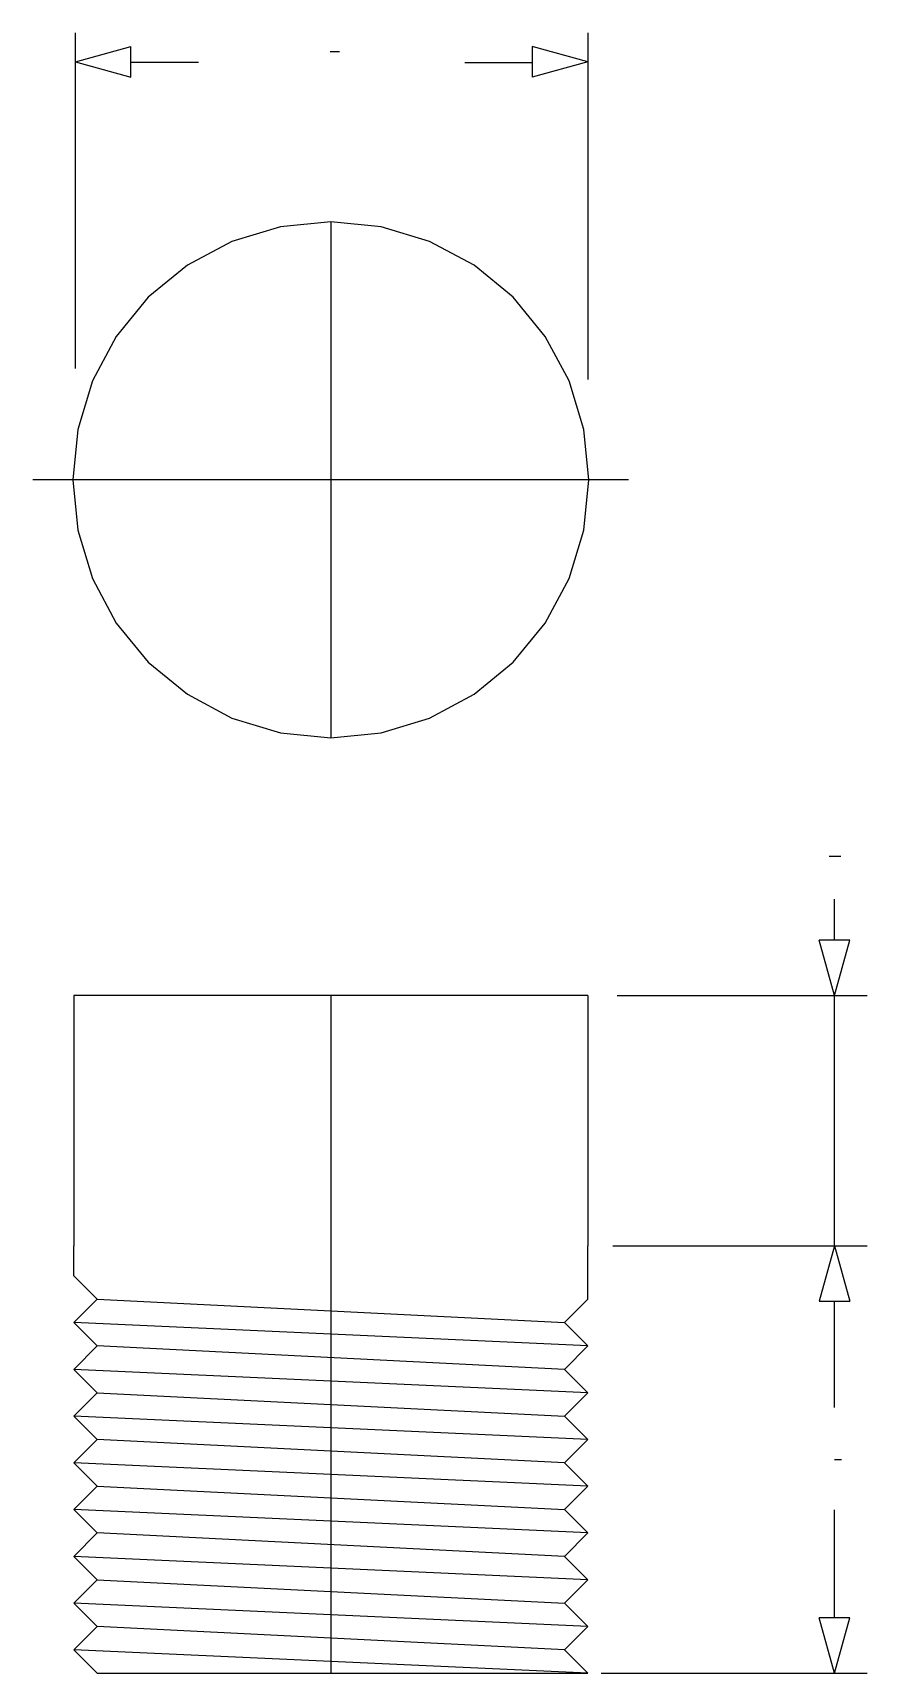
# Model space of a CAD drawing. Extents: x 757 to 1114, y 278 to 980.
import ezdxf

# ---------------------------------------------------------------- set-up
doc = ezdxf.new("R2010")
doc.units = 0
doc.header["$MEASUREMENT"] = 0
doc.layers.add('1', color=7, linetype='CONTINUOUS')

msp = doc.modelspace()

# ---------------------------------------------------------------- linework, layer by layer
at = {"layer": '1', "color": 3, "linetype": 'Continuous'}
for p, q in [((775.47, 836.17), (775.48, 979.82)), ((994.64, 979.81), (994.64, 831.42)), ((775.48, 967.33), (799.19, 973.89)), ((799.19, 960.77), (799.19, 973.89)), ((994.64, 967.33), (970.93, 973.89)), ((970.93, 973.89), (970.93, 960.77)), ((775.48, 967.33), (799.19, 960.77)), ((799.19, 967.19), (828.07, 967.19)), ((942.06, 967.18), (970.93, 967.18)), ((994.64, 967.33), (970.93, 960.77)), ((1100.25, 591.61), (1100.25, 609.1)), ((1100.25, 567.9), (1093.69, 591.61)), ((1106.81, 591.61), (1093.69, 591.61)), ((1100.25, 567.9), (1106.81, 591.61)), ((1007.33, 567.9), (1114.26, 567.9)), ((1100.25, 460.88), (1100.25, 567.9)), ((1005.47, 460.88), (1114.26, 460.88)), ((1100.25, 460.88), (1093.69, 437.17)), ((1100.25, 460.88), (1106.81, 437.17)), ((1093.69, 437.17), (1106.81, 437.17)), ((1100.25, 391.67), (1100.25, 437.17)), ((1100.25, 301.68), (1100.25, 347.88)), ((1100.25, 277.96), (1093.69, 301.68)), ((1106.81, 301.68), (1093.69, 301.68)), ((1100.25, 277.96), (1106.81, 301.68)), ((1000.44, 277.96), (1114.26, 277.96))]:
    msp.add_line(p, q, dxfattribs=at)
at = {"layer": '1', "color": 5, "linetype": 'Continuous'}
for p, q in [((884.41, 971.87), (888.41, 971.87)), ((1097.94, 627.54), (1102.94, 627.54)), ((1100.25, 369.42), (1103.25, 369.42))]:
    msp.add_line(p, q, dxfattribs=at)
at = {"layer": '1', "color": 7, "linetype": 'Continuous'}
for p, q in [((884.67, 898.99), (863.13, 896.87)), ((906.21, 896.87), (884.67, 898.99)), ((863.13, 896.87), (842.42, 890.59)), ((926.92, 890.59), (906.21, 896.87)), ((842.42, 890.59), (823.33, 880.38)), ((946.01, 880.38), (926.92, 890.59)), ((823.33, 880.38), (806.6, 866.65)), ((962.74, 866.65), (946.01, 880.38)), ((806.6, 866.65), (792.87, 849.92)), ((976.47, 849.92), (962.74, 866.65)), ((792.87, 849.92), (782.67, 830.84)), ((986.67, 830.84), (976.47, 849.92)), ((782.67, 830.84), (776.39, 810.13)), ((992.95, 810.13), (986.67, 830.84)), ((776.39, 810.13), (774.27, 788.59)), ((995.07, 788.59), (992.95, 810.13)), ((774.27, 788.59), (776.39, 767.05)), ((992.95, 767.05), (995.07, 788.59)), ((776.39, 767.05), (782.67, 746.34)), ((986.67, 746.34), (992.95, 767.05)), ((782.67, 746.34), (792.87, 727.25)), ((976.47, 727.25), (986.67, 746.34)), ((792.87, 727.25), (806.6, 710.52)), ((962.74, 710.52), (976.47, 727.25)), ((806.6, 710.52), (823.33, 696.79)), ((946.01, 696.79), (962.74, 710.52)), ((823.33, 696.79), (842.42, 686.59)), ((926.92, 686.59), (946.01, 696.79)), ((842.42, 686.59), (863.13, 680.31)), ((906.21, 680.31), (926.92, 686.59)), ((863.13, 680.31), (884.67, 678.18)), ((884.67, 678.18), (906.21, 680.31)), ((774.69, 567.9), (774.69, 460.88)), ((994.69, 567.9), (774.69, 567.9)), ((994.69, 567.9), (994.69, 460.88)), ((774.69, 447.96), (774.69, 460.88)), ((994.69, 437.96), (994.69, 460.88)), ((774.69, 447.96), (784.69, 437.96)), ((784.69, 437.96), (774.69, 427.96)), ((784.69, 437.96), (984.69, 427.96)), ((994.69, 437.96), (984.69, 427.96)), ((774.69, 427.96), (784.69, 417.96)), ((984.69, 427.96), (994.69, 417.96)), ((784.69, 417.96), (774.69, 407.96)), ((984.69, 407.96), (784.69, 417.96)), ((994.69, 417.96), (984.69, 407.96)), ((774.69, 407.96), (784.69, 397.96)), ((984.69, 407.96), (994.69, 397.96)), ((784.69, 397.96), (774.69, 387.96)), ((784.69, 397.96), (984.69, 387.96)), ((994.69, 397.96), (984.69, 387.96)), ((774.69, 387.96), (784.69, 377.96)), ((984.69, 387.96), (994.69, 377.96)), ((784.69, 377.96), (774.69, 367.96)), ((984.69, 367.96), (784.69, 377.96)), ((994.69, 377.96), (984.69, 367.96)), ((774.69, 367.96), (784.69, 357.96)), ((984.69, 367.96), (994.69, 357.96)), ((784.69, 357.96), (774.69, 347.96)), ((784.69, 357.96), (984.69, 347.96)), ((994.69, 357.96), (984.69, 347.96)), ((774.69, 347.96), (784.69, 337.96)), ((984.69, 347.96), (994.69, 337.96)), ((784.69, 337.96), (774.69, 327.96)), ((984.69, 327.96), (784.69, 337.96)), ((994.69, 337.96), (984.69, 327.96)), ((774.69, 327.96), (784.69, 317.96)), ((984.69, 327.96), (994.69, 317.96)), ((784.69, 317.96), (774.69, 307.96)), ((784.69, 317.96), (984.69, 307.96)), ((994.69, 317.96), (984.69, 307.96)), ((774.69, 307.96), (784.69, 297.96)), ((984.69, 307.96), (994.69, 297.96)), ((784.69, 297.96), (774.69, 287.96)), ((984.69, 287.96), (784.69, 297.96)), ((994.69, 297.96), (984.69, 287.96)), ((774.69, 287.96), (784.69, 277.96)), ((984.69, 287.96), (994.69, 277.96)), ((784.69, 277.96), (994.69, 277.96))]:
    msp.add_line(p, q, dxfattribs=at)
at = {"layer": '1', "color": 4, "linetype": 'Continuous'}
for p, q in [((884.67, 898.99), (884.67, 678.18)), ((1012.15, 788.59), (757.19, 788.59)), ((884.69, 567.9), (884.69, 277.96)), ((994.69, 417.96), (774.69, 427.96)), ((994.69, 397.96), (774.69, 407.96)), ((994.69, 377.96), (774.69, 387.96)), ((994.69, 357.96), (774.69, 367.96)), ((994.69, 337.96), (774.69, 347.96)), ((994.69, 317.96), (774.69, 327.96)), ((994.69, 297.96), (774.69, 307.96)), ((994.69, 277.96), (774.69, 287.96))]:
    msp.add_line(p, q, dxfattribs=at)

doc.saveas('drawing.dxf')
